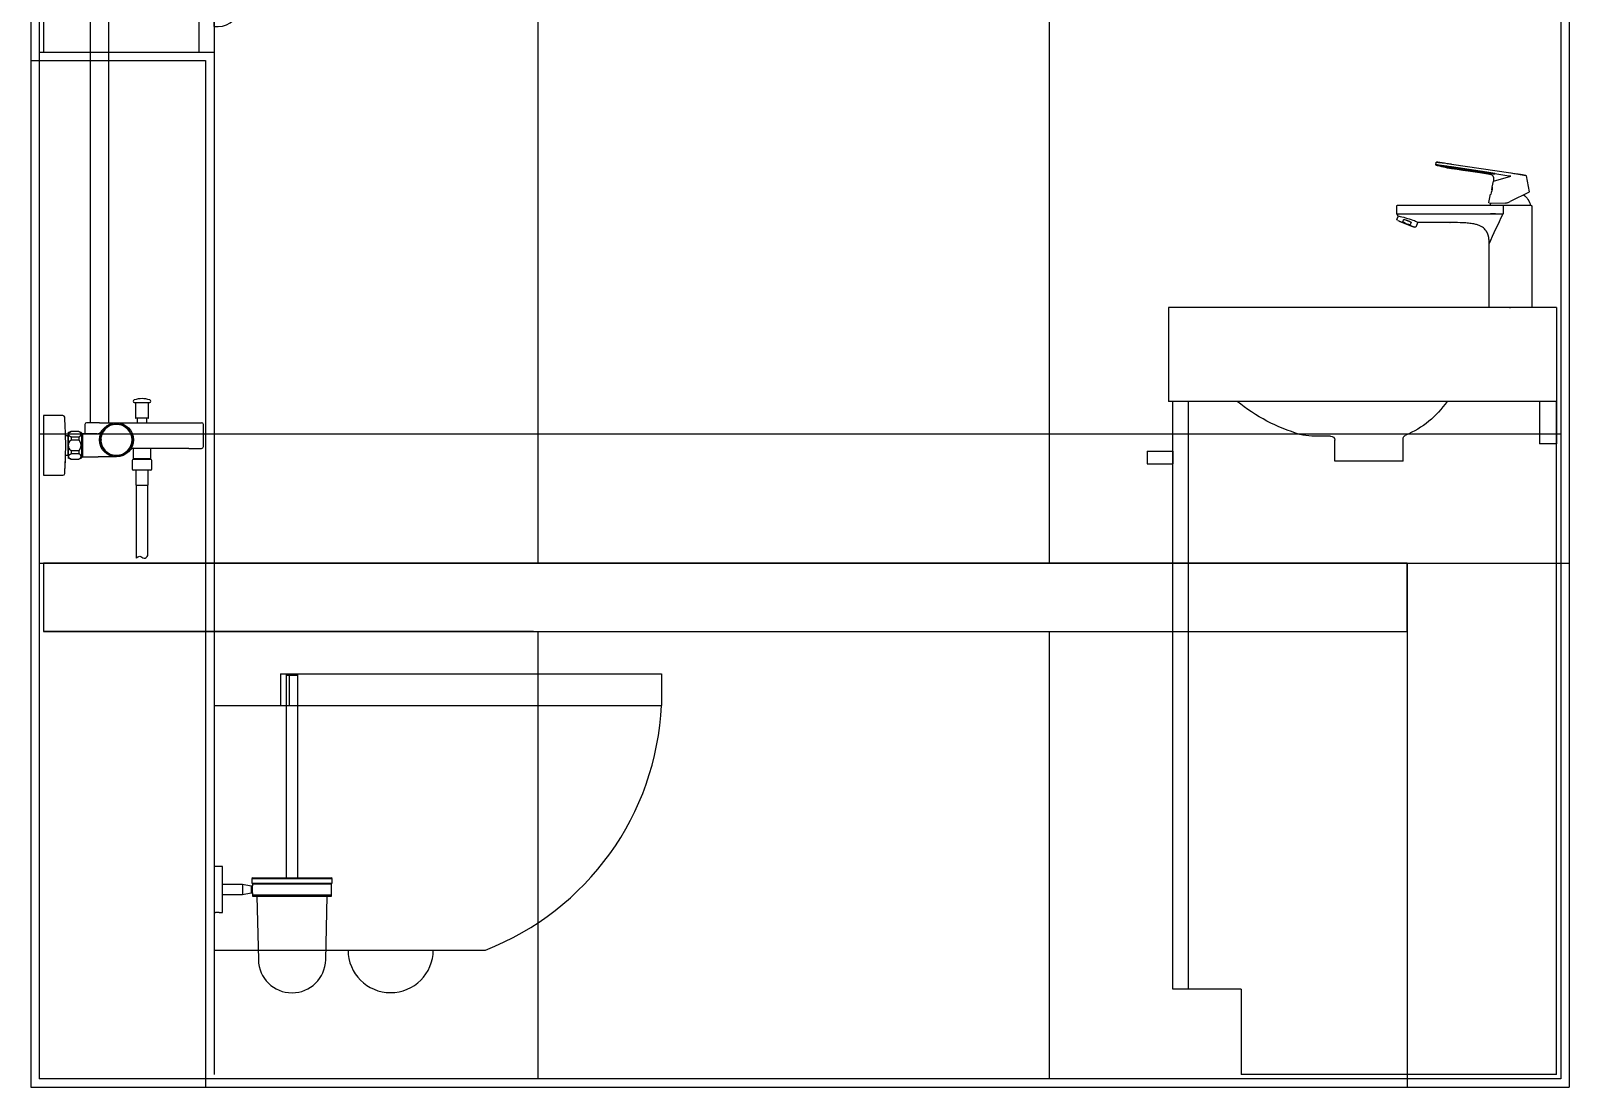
# Model space of a CAD drawing. Header units: millimetres. Extents: x 863 to 5283, y 810 to 2397.
# Drawn here: x 1717.1 to 1897.6, y 1242.2 to 1366.2 of the extents above; entities that cross this region are included whole.
import ezdxf

# ---------------------------------------------------------------- set-up
doc = ezdxf.new("R2010")
doc.units = ezdxf.units.MM
for name, color, linetype in [('Meble', 42, 'Continuous'), ('Płytki', 254, 'Continuous'), ('Wbudowane', 175, 'Continuous'), ('Ściany', 7, 'Continuous')]:
    doc.layers.add(name, color=color, linetype=linetype)

# ---------------------------------------------------------------- blocks, each defined once
blk = doc.blocks.new('Z$W@#17807')
for p, q in [((0, 257.2), (0, 0)), ((180.5, 257.2), (180.5, 0)), ((0, 0), (180.5, 0))]:
    blk.add_line(p, q)
blk = doc.blocks.new('Z$W@#8480')
for p, q in [((0, 18), (45.5, 18)), ((0, 18), (0, 2)), ((45.5, 18), (45.5, 7)), ((0, 7), (45.5, 7)), ((2, 7), (2, 2)), ((0, 2), (2, 2)), ((18, 0), (18, 2.59)), ((26, 0), (26, 2.43)), ((26.5, 2.93), (28.69, 2.93)), ((18, 0), (26, 0))]:
    blk.add_line(p, q)
for centre, radius, start, end in [((21.83, 13.07), 10.85, 214.0519, 247.561), ((24.2, 23.25), 20.97, 286.3325, 309.1944), ((17.5, 2.59), 0.5, 0, 67.561), ((26.5, 2.43), 0.5, 90, 180), ((28.69, 7.93), 5, 270, 286.3325)]:
    blk.add_arc(centre, radius, start, end)
blk = doc.blocks.new('Z$W@#7164')
for p, q in [((0, 79), (43.2, 79)), ((0, 0), (0, 79)), ((43.2, 79), (43.2, 10)), ((43.2, 79), (45, 79)), ((45, 10), (45, 79)), ((48, 73.17), (45, 73.17)), ((45, 73.17), (45, 71.67)), ((48, 73.17), (48, 71.67)), ((48, 71.67), (45, 71.67)), ((37, 10), (45, 10)), ((37, 10), (37, 0)), ((0, 0), (37, 0))]:
    blk.add_line(p, q)
blk = doc.blocks.new('Z$W@#27982')
for p, q in [((0, 3), (0, 2.5)), ((0, 3), (1, 3)), ((1, 3), (1, 2.5)), ((15, 3), (14, 3)), ((14, 3), (14, 2.5)), ((15, 3), (15, 2.5)), ((2.5, 1), (12.5, 1)), ((2.5, 0), (12.5, 0))]:
    blk.add_line(p, q)
for centre, radius, start, end in [((2.5, 2.5), 2.5, 180, 270), ((2.5, 2.5), 1.5, 180, 270), ((12.5, 2.5), 1.5, 270, 0), ((12.5, 2.5), 2.5, 270, 0)]:
    blk.add_arc(centre, radius, start, end)
blk = doc.blocks.new('Z$W@#11585')
for p, q in [((0, 134.2), (0, 0)), ((20, 134.2), (0, 134.2)), ((18.2, 134.2), (18.2, 0)), ((20, 134.2), (20, 0)), ((0, 0), (20, 0))]:
    blk.add_line(p, q)
at = {"rotation": 90}
blk.add_blockref('Z$W@#27982', (23, 3), dxfattribs=at)
blk = doc.blocks.new('Z$W@#1265')
for p, q in [((9.42, 16.86), (2.44, 15.82)), ((11.26, 16.78), (11.22, 17.04)), ((0.64, 15.47), (0.31, 13.6)), ((4.47, 14.83), (2.45, 15.42)), ((4.32, 15.69), (4.96, 15.64)), ((4.63, 14.14), (4.47, 14.83)), ((0.32, 13.57), (2.52, 12.47)), ((4.66, 14.1), (4.63, 14.11)), ((4.67, 13.82), (4.66, 14.1)), ((5.04, 12.34), (4.82, 13.31)), ((0, 11.95), (0, 0)), ((2.5, 12), (2.6, 12)), ((2.86, 12.3), (2.52, 12.47)), ((5.01, 12.3), (3.1, 12.25)), ((3.34, 12), (13.93, 12)), ((3.36, 11.95), (3.36, 11)), ((13.93, 12), (15.79, 12)), ((15.84, 11.01), (15.84, 11.95)), ((13.37, 10.02), (13.59, 9.46)), ((13.6, 9.45), (13.73, 9.44)), ((15.72, 10.24), (13.73, 9.44)), ((13.89, 9.5), (13.91, 9.47)), ((15.57, 10.14), (13.91, 9.47)), ((15.02, 10.37), (14.15, 10.02)), ((14.15, 10.02), (14.26, 9.73)), ((15.13, 10.09), (15.02, 10.37)), ((15.57, 10.14), (15.56, 10.18)), ((15.81, 10.36), (15.64, 10.77)), ((15.73, 10.24), (15.8, 10.34)), ((5, 0), (5, 7.5)), ((0, 0), (2.5, 0)), ((2.6, 0), (2.5, 0)), ((2.6, 0), (5, 0))]:
    blk.add_line(p, q)
for centre, radius, start, end in [((13.35, -8.06), 25.23, 95.0029, 98.9669), ((8.03, 26.54), 10.32, 277.7642, 288.0363), ((11.17, 17.03), 0.0477, 6.8413, 82.7273), ((11.21, 16.77), 0.05, 278.5666, 9.2949), ((0.69, 15.46), 0.05, 99.1993, 169.327), ((5.99, -9.36), 25.42, 98.0274, 102.0264), ((12.18, -34.2), 50.57, 98.955, 101.0995), ((-1.22, 47.28), 32.07, 276.5672, 279.9474), ((2.5, 11.36), 2.45, 129.2114, 164.8573), ((0.34, 13.6), 0.03, 170.4589, 243.5017), ((7.96, 14.45), 3.35, 185.4741, 200.0681), ((0.05, 11.95), 0.05, 90, 180), ((3.08, 12.75), 0.5, 243.5, 271.5), ((3.71, -691.56), 702.56, 89.95724, 90.02846), ((-67.66, -24.37), 79.34, 23.6825, 26.4738), ((10.85, -1071.31), 1082.33, 89.8369, 90.35007), ((10.61, 4291.4), 4280.41, 269.91465, 270.04441), ((2.5, 11.36), 2.45, 15.1427, 22.4699), ((5.01, 12.33), 0.03, 271.4986, 13.5227), ((14.76, -87.97), 98.99, 89.3737, 90.4787), ((14.72, 198.02), 187.03, 269.7579, 270.3406), ((14.66, 11.68), 1.36, 318.2195, 329.5764), ((15.79, 11.95), 0.0501, 0.0099, 92.7055), ((15.79, 11.01), 0.05, 329.9676, 0), ((14.63, 7.92), 2.45, 106.7651, 121.9085), ((13.61, 9.47), 0.015, 202, 262), ((13.73, 9.45), 0.015, 262, 292), ((19.21, -4.7), 15.87, 102.8713, 109.4289), ((15.71, 10.25), 0.015, 292, 322), ((15.79, 10.35), 0.015, 322, 22)]:
    blk.add_arc(centre, radius, start, end)
blk.add_ellipse((14.82, 9.6), major_axis=(1.11, 0.45), ratio=0.57735, start_param=1.16697, end_param=1.974622)
for points, degree, knots in [([(4.31, 15.75), (4.63, 15.8), (4.95, 15.84), (5.27, 15.89), (5.96, 15.99), (6.65, 16.1), (7.34, 16.2), (8.03, 16.3), (8.72, 16.41), (9.41, 16.51)], 3, [0, 0, 0, 0, 0.187157, 0.187157, 0.187157, 0.593578, 0.593578, 0.593578, 1, 1, 1, 1]), ([(9.42, 16.45), (8.8, 16.36), (8.18, 16.27), (7.55, 16.17), (7.01, 16.09), (6.48, 16.01), (5.94, 15.93), (5.4, 15.85), (4.86, 15.77), (4.32, 15.69)], 3, [0, 0, 0, 0, 0.366538, 0.366538, 0.366538, 0.683269, 0.683269, 0.683269, 1, 1, 1, 1]), ([(9.42, 16.82), (9.54, 16.83), (9.65, 16.85), (9.87, 16.89), (9.98, 16.9), (10.19, 16.94), (10.29, 16.95), (10.48, 16.98), (10.57, 16.99), (10.81, 17.03), (10.94, 17.05), (11.12, 17.07), (11.16, 17.08), (11.16, 17.08), (11.16, 17.08), (11.16, 17.08)], 3, [0, 0, 0, 0, 0.0625, 0.0625, 0.125, 0.125, 0.1875, 0.1875, 0.25, 0.25, 0.375, 0.375, 0.5, 0.5, 0.5012038, 0.5012038, 0.5012038, 0.5012038]), ([(9.42, 16.51), (9.66, 16.55), (9.9, 16.58), (10.24, 16.63), (10.34, 16.64), (10.54, 16.67), (10.64, 16.69), (10.89, 16.73), (11.03, 16.75), (11.21, 16.77), (11.26, 16.78), (11.26, 16.78), (11.26, 16.78), (11.26, 16.78)], 3, [0, 0, 0, 0, 0.125, 0.125, 0.1875, 0.1875, 0.25, 0.25, 0.375, 0.375, 0.5, 0.5, 0.5002542, 0.5002542, 0.5002542, 0.5002542]), ([(11.22, 16.72), (11.22, 16.72), (11.21, 16.72), (11.17, 16.72), (11.13, 16.71), (11.04, 16.7), (10.99, 16.69), (10.86, 16.67), (10.78, 16.66), (10.62, 16.63), (10.53, 16.62), (10.33, 16.59), (10.23, 16.57), (10.01, 16.54), (9.9, 16.52), (9.67, 16.49), (9.55, 16.47), (9.43, 16.46)], 3, [0.5015228, 0.5015228, 0.5015228, 0.5015228, 0.5625, 0.5625, 0.625, 0.625, 0.6875, 0.6875, 0.75, 0.75, 0.8125, 0.8125, 0.875, 0.875, 0.9375, 0.9375, 1, 1, 1, 1]), ([(0.68, 15.51), (0.68, 15.51), (0.69, 15.51), (0.74, 15.52), (0.77, 15.52), (0.86, 15.54), (0.91, 15.55), (1.04, 15.57), (1.11, 15.58), (1.28, 15.6), (1.37, 15.62), (1.55, 15.64), (1.66, 15.66), (1.98, 15.71), (2.2, 15.74), (2.43, 15.77)], 3, [0.5001941, 0.5001941, 0.5001941, 0.5001941, 0.5625, 0.5625, 0.625, 0.625, 0.6875, 0.6875, 0.75, 0.75, 0.8125, 0.8125, 0.875, 0.875, 1, 1, 1, 1]), ([(0.05, 12), (0.05, 12), (0.32, 12), (0.99, 12), (1.27, 12), (1.86, 12), (2.18, 12), (2.5, 12)], 3, [0, 0, 0, 0, 0.5, 0.5, 0.75, 0.75, 1, 1, 1, 1]), ([(2.6, 12), (2.7, 12), (2.79, 12), (2.88, 12), (2.98, 12), (3.16, 12), (3.34, 12)], 2, [0, 0, 0, 0.25, 0.25, 0.5, 0.5, 1, 1, 1]), ([(5, 7.5), (5, 8.24), (5, 8.93), (5.53, 9.6), (6.28, 10), (6.86, 10), (11.93, 10), (12.16, 10), (12.4, 10), (12.63, 10), (12.87, 10), (13.11, 10), (13.34, 10)], 6, [0, 0, 0, 0, 0, 0, 0, 0.955608, 0.955608, 0.955608, 0.955608, 0.955608, 0.955608, 1, 1, 1, 1, 1, 1, 1]), ([(14.26, 9.73), (14.26, 9.73), (14.27, 9.73), (14.27, 9.73), (14.27, 9.73), (14.28, 9.73), (14.28, 9.73), (14.29, 9.73)], 3, [0, 0, 0, 0, 0.25, 0.25, 0.5, 0.5, 1, 1, 1, 1]), ([(14.29, 9.73), (14.36, 9.74), (14.44, 9.76), (14.58, 9.8), (14.65, 9.82), (14.79, 9.88), (14.86, 9.91), (14.99, 9.98), (15.06, 10.02), (15.12, 10.07)], 3, [0, 0, 0, 0, 0.25, 0.25, 0.5, 0.5, 0.75, 0.75, 1, 1, 1, 1]), ([(15.12, 10.07), (15.12, 10.07), (15.13, 10.07), (15.13, 10.08), (15.13, 10.08), (15.13, 10.08), (15.13, 10.08), (15.13, 10.09)], 3, [0, 0, 0, 0, 0.5, 0.5, 0.75, 0.75, 1, 1, 1, 1])]:
    blk.add_open_spline(points, degree=degree, knots=knots)
for points, degree in [([(4.96, 15.64), (6.06, 15.81), (7.55, 16.03), (9.42, 16.31)], 3), ([(4.47, 14.83), (4.41, 15.09), (4.36, 15.33), (4.54, 15.58), (4.78, 15.62), (4.96, 15.64)], 5)]:
    blk.add_open_spline(points, degree=degree)
blk = doc.blocks.new('Z$W@#14502')
for p, q in [((5.45, 119.07), (5.45, 16.1)), ((7.65, 16.1), (7.65, 119.07)), ((10.64, 18.46), (12.46, 18.46)), ((10.79, 18.46), (10.79, 16.68)), ((12.31, 16.68), (12.31, 18.46)), ((0, 16.94), (0, 9.94)), ((2.28, 16.94), (0, 16.94)), ((0.38, 16.94), (0, 16.94)), ((12.26, 16.63), (10.84, 16.63)), ((11, 16.63), (10.99, 16.1)), ((12.11, 16.1), (12.1, 16.63)), ((0, 15.44), (0, 11.44)), ((2.58, 14.61), (2.85, 14.61)), ((2.86, 14.61), (2.85, 14.61)), ((2.86, 14.49), (2.86, 14.61)), ((2.86, 14.49), (2.86, 12.4)), ((2.86, 14.49), (2.87, 14.48)), ((2.87, 14.89), (2.87, 11.99)), ((4.12, 15.07), (3.22, 15.07)), ((3.22, 15.07), (3.22, 15.06)), ((4.12, 15.06), (3.22, 15.06)), ((4.12, 15.07), (4.12, 15.06)), ((4.47, 14.89), (4.47, 11.99)), ((4.48, 14.49), (4.47, 14.48)), ((4.48, 14.49), (4.48, 12.4)), ((4.55, 14.49), (4.48, 14.49)), ((4.55, 14.74), (4.55, 12.14)), ((6.29, 14.79), (4.6, 14.79)), ((4.85, 15.9), (4.85, 14.79)), ((6.55, 16.1), (5.05, 16.1)), ((6.55, 16.1), (17.05, 16.1)), ((6.67, 14.97), (6.68, 14.97)), ((6.81, 15.13), (6.68, 14.97)), ((6.81, 15.13), (7.02, 15.38)), ((6.93, 15.27), (6.93, 15.27)), ((7.02, 15.38), (7.02, 15.38)), ((17.05, 16.1), (18.55, 16.1)), ((18.75, 13.29), (18.75, 15.9)), ((3.22, 14.43), (4.12, 14.43)), ((3.22, 14.43), (3.22, 14.07)), ((4.12, 14.07), (3.22, 14.07)), ((3.22, 12.82), (4.12, 12.82)), ((3.22, 12.82), (3.22, 12.46)), ((4.12, 14.43), (4.12, 14.07)), ((4.12, 12.82), (4.12, 12.46)), ((10.11, 12.85), (10.11, 12.85)), ((10.5, 13.09), (10.5, 11.85)), ((17.05, 13.09), (10.55, 13.09)), ((12.6, 11.85), (12.6, 13.09)), ((17.05, 13.09), (18.55, 13.09)), ((2.58, 12.28), (2.85, 12.28)), ((2.86, 12.28), (2.85, 12.28)), ((2.87, 12.41), (2.86, 12.4)), ((2.86, 12.4), (2.86, 12.28)), ((4.12, 12.46), (3.22, 12.46)), ((3.22, 11.83), (4.12, 11.83)), ((3.22, 11.83), (3.22, 11.82)), ((3.22, 11.82), (4.12, 11.82)), ((4.12, 11.83), (4.12, 11.82)), ((4.47, 12.41), (4.48, 12.4)), ((4.48, 12.4), (4.55, 12.4)), ((4.6, 12.09), (6.4, 12.09)), ((8.55, 12.09), (6.41, 12.09)), ((10.4, 11.68), (10.4, 10.63)), ((12.61, 11.78), (10.49, 11.78)), ((10.5, 11.85), (10.5, 11.78)), ((12.6, 11.85), (10.5, 11.85)), ((10.62, 11.78), (10.62, 11.85)), ((12.48, 11.78), (12.48, 11.85)), ((12.6, 11.78), (12.6, 11.85)), ((12.7, 10.63), (12.7, 11.68)), ((0, 9.94), (2.28, 9.94)), ((12.6, 10.53), (10.5, 10.53)), ((10.82, 10.53), (10.82, 8.78)), ((12.29, 8.78), (12.29, 10.53)), ((10.82, 8.78), (12.29, 8.78)), ((10.86, 8.78), (10.86, 8.47)), ((10.86, 8.47), (10.86, 0.19)), ((12.24, 8.7), (12.24, 8.78)), ((12.24, 0.5), (12.24, 8.78))]:
    blk.add_line(p, q)
for radius in [2, 1.85]:
    blk.add_circle((8.55, 14.09), radius)
for centre, radius, start, end in [((10.68, 18.62), 0.16, 109.2373, 255.53), ((11.55, 16.13), 2.8, 70.7627, 109.2373), ((12.42, 18.62), 0.16, 284.47, 70.7627), ((2.28, 16.74), 0.2, 4.2243, 90), ((-42.4, 13.44), 45, 355.7757, 4.2243), ((10.84, 16.68), 0.05, 180, 270), ((12.26, 16.68), 0.05, 270, 0), ((3.48, 14.1), 1, 105.282, 127.8481), ((3.86, 14.1), 1, 52.1519, 74.718), ((4.6, 14.74), 0.05, 90, 180), ((5.05, 15.9), 0.2, 90, 180), ((8.55, 14.09), 1.83, 189.8182, 170.1818), ((-32.48, 48.11), 51.3, 320.1162, 320.2267), ((8.34, 14.35), 1.66, 124.994, 126.0535), ((8.55, 13.95), 2.14, 104.9254, 107.155), ((8.34, 15.85), 0.0862, 95.9522, 123.2758), ((8.76, 15.85), 0.0862, 56.7242, 83.764), ((10.28, 15), 0.05, 27.4865, 61.3214), ((8.55, 14.08), 2, 332.5136, 22.0042), ((18.55, 15.9), 0.2, 0, 90), ((7.25, 14.32), 0.514, 170.1894, 171.5736), ((6.76, 14.39), 0.02, 185.6537, 192.8917), ((5.48, 14.09), 1.3, 346.9849, 13.0151), ((6.76, 13.8), 0.02, 167.1086, 174.3585), ((7.25, 13.87), 0.514, 188.4264, 189.8106), ((10.28, 13.18), 0.05, 298.6786, 332.5135), ((10.56, 12.64), 0.455, 91.386, 120.8564), ((10.56, 12.64), 0.451, 120.9758, 120.9837), ((8.54, 14.09), 2.01, 359.5729, 0.5165), ((18.55, 13.29), 0.2, 270, 0), ((-42.4, 13.44), 45, 355.7757, 358.0782), ((3.48, 12.78), 1, 232.1519, 254.718), ((3.86, 12.78), 1, 285.282, 307.8481), ((4.6, 12.14), 0.05, 180, 270), ((6.41, 13.09), 1, 269.9274, 270), ((8.24, 12.36), 0.0857, 233.4367, 260.4731), ((8.86, 12.36), 0.0857, 279.7966, 306.5633), ((10.5, 11.68), 0.1, 95.7392, 180), ((12.6, 11.68), 0.1, 0, 84.2608), ((2.28, 10.14), 0.2, 270, 355.7757), ((10.5, 10.63), 0.1, 180, 270), ((12.6, 10.63), 0.1, 270, 0)]:
    blk.add_arc(centre, radius, start, end)
for points, knots in [([(3.22, 14.43), (3.2, 14.44), (3.17, 14.45), (3.13, 14.47), (3.11, 14.48), (3.09, 14.5), (3.08, 14.5), (3.06, 14.51), (3.06, 14.52), (3.05, 14.52), (3.05, 14.53), (3.03, 14.54), (3.02, 14.56), (3, 14.58), (2.99, 14.6), (2.97, 14.62), (2.97, 14.63), (2.96, 14.64), (2.96, 14.65), (2.95, 14.67), (2.95, 14.68), (2.94, 14.71), (2.94, 14.73), (2.94, 14.75), (2.94, 14.76), (2.94, 14.77), (2.94, 14.78), (2.95, 14.8), (2.95, 14.82), (2.96, 14.85), (2.97, 14.86), (2.98, 14.88), (2.99, 14.89), (2.99, 14.9), (3, 14.9), (3, 14.91), (3, 14.91), (3.02, 14.93), (3.03, 14.94), (3.06, 14.97), (3.08, 14.98), (3.1, 15), (3.1, 15), (3.11, 15), (3.12, 15.01), (3.13, 15.02), (3.14, 15.02), (3.17, 15.04), (3.2, 15.05), (3.22, 15.06)], [0, 0, 0, 0, 0.0625, 0.0625, 0.125, 0.125, 0.15625, 0.15625, 0.171875, 0.171875, 0.1875, 0.1875, 0.25, 0.25, 0.3125, 0.3125, 0.34375, 0.34375, 0.375, 0.375, 0.4375, 0.4375, 0.5, 0.5, 0.53125, 0.53125, 0.5625, 0.5625, 0.625, 0.625, 0.6875, 0.6875, 0.71875, 0.71875, 0.734375, 0.734375, 0.75, 0.75, 0.8125, 0.8125, 0.875, 0.875, 0.890625, 0.890625, 0.90625, 0.90625, 0.9375, 0.9375, 1, 1, 1, 1]), ([(4.12, 14.43), (4.14, 14.44), (4.17, 14.45), (4.21, 14.47), (4.23, 14.48), (4.25, 14.5), (4.26, 14.5), (4.28, 14.51), (4.28, 14.52), (4.29, 14.52), (4.29, 14.53), (4.31, 14.54), (4.32, 14.56), (4.34, 14.58), (4.35, 14.6), (4.37, 14.62), (4.37, 14.63), (4.38, 14.64), (4.38, 14.65), (4.39, 14.67), (4.39, 14.68), (4.4, 14.71), (4.4, 14.73), (4.4, 14.75), (4.4, 14.76), (4.4, 14.77), (4.4, 14.78), (4.39, 14.8), (4.39, 14.82), (4.38, 14.85), (4.37, 14.86), (4.36, 14.88), (4.35, 14.89), (4.35, 14.9), (4.34, 14.9), (4.34, 14.91), (4.34, 14.91), (4.32, 14.93), (4.31, 14.94), (4.28, 14.97), (4.26, 14.98), (4.24, 15), (4.24, 15), (4.23, 15), (4.22, 15.01), (4.21, 15.02), (4.2, 15.02), (4.17, 15.04), (4.14, 15.05), (4.12, 15.06)], [0, 0, 0, 0, 0.0625, 0.0625, 0.125, 0.125, 0.15625, 0.15625, 0.171875, 0.171875, 0.1875, 0.1875, 0.25, 0.25, 0.3125, 0.3125, 0.34375, 0.34375, 0.375, 0.375, 0.4375, 0.4375, 0.5, 0.5, 0.53125, 0.53125, 0.5625, 0.5625, 0.625, 0.625, 0.6875, 0.6875, 0.71875, 0.71875, 0.734375, 0.734375, 0.75, 0.75, 0.8125, 0.8125, 0.875, 0.875, 0.890625, 0.890625, 0.90625, 0.90625, 0.9375, 0.9375, 1, 1, 1, 1]), ([(6.29, 14.79), (6.33, 14.79), (6.37, 14.8), (6.44, 14.81), (6.47, 14.83), (6.54, 14.86), (6.57, 14.87), (6.63, 14.92), (6.65, 14.94), (6.68, 14.97)], [0, 0, 0, 0, 0.25, 0.25, 0.5, 0.5, 0.75, 0.75, 1, 1, 1, 1]), ([(3.22, 12.82), (3.21, 12.82), (3.21, 12.83), (3.2, 12.84), (3.19, 12.84), (3.17, 12.86), (3.16, 12.87), (3.14, 12.89), (3.13, 12.9), (3.12, 12.91), (3.11, 12.92), (3.1, 12.93), (3.1, 12.94), (3.08, 12.97), (3.06, 12.99), (3.03, 13.04), (3.02, 13.07), (3, 13.11), (3, 13.13), (2.99, 13.15), (2.99, 13.15), (2.98, 13.17), (2.98, 13.18), (2.97, 13.21), (2.96, 13.24), (2.95, 13.3), (2.95, 13.33), (2.94, 13.37), (2.94, 13.39), (2.94, 13.41), (2.94, 13.42), (2.94, 13.43), (2.94, 13.44), (2.94, 13.48), (2.94, 13.53), (2.95, 13.59), (2.96, 13.65), (2.97, 13.68), (2.98, 13.71), (2.98, 13.72), (2.99, 13.74), (2.99, 13.76), (3, 13.78), (3.02, 13.82), (3.03, 13.84), (3.06, 13.9), (3.08, 13.92), (3.1, 13.95), (3.1, 13.96), (3.11, 13.97), (3.12, 13.97), (3.13, 13.99), (3.14, 14), (3.17, 14.03), (3.2, 14.05), (3.22, 14.07)], [0, 0, 0, 0, 0.015625, 0.015625, 0.03125, 0.03125, 0.0625, 0.0625, 0.09375, 0.09375, 0.109375, 0.109375, 0.125, 0.125, 0.1875, 0.1875, 0.25, 0.25, 0.28125, 0.28125, 0.296875, 0.296875, 0.3125, 0.3125, 0.375, 0.375, 0.4375, 0.4375, 0.46875, 0.46875, 0.484375, 0.484375, 0.5, 0.5, 0.5625, 0.625, 0.625, 0.6875, 0.6875, 0.703125, 0.703125, 0.71875, 0.75, 0.75, 0.8125, 0.8125, 0.875, 0.875, 0.890625, 0.890625, 0.90625, 0.90625, 0.9375, 0.9375, 1, 1, 1, 1]), ([(4.12, 12.82), (4.13, 12.82), (4.13, 12.83), (4.14, 12.84), (4.15, 12.84), (4.17, 12.86), (4.18, 12.87), (4.2, 12.89), (4.21, 12.9), (4.22, 12.91), (4.23, 12.92), (4.24, 12.93), (4.24, 12.94), (4.26, 12.97), (4.28, 12.99), (4.31, 13.04), (4.32, 13.07), (4.34, 13.11), (4.34, 13.13), (4.35, 13.15), (4.35, 13.15), (4.36, 13.17), (4.36, 13.18), (4.37, 13.21), (4.38, 13.24), (4.39, 13.3), (4.39, 13.33), (4.4, 13.37), (4.4, 13.39), (4.4, 13.41), (4.4, 13.42), (4.4, 13.43), (4.4, 13.44), (4.4, 13.48), (4.4, 13.53), (4.39, 13.59), (4.38, 13.65), (4.37, 13.68), (4.36, 13.71), (4.36, 13.72), (4.35, 13.74), (4.35, 13.76), (4.34, 13.78), (4.32, 13.82), (4.31, 13.84), (4.28, 13.9), (4.26, 13.92), (4.24, 13.95), (4.24, 13.96), (4.23, 13.97), (4.22, 13.97), (4.21, 13.99), (4.2, 14), (4.17, 14.03), (4.14, 14.05), (4.12, 14.07)], [0, 0, 0, 0, 0.015625, 0.015625, 0.03125, 0.03125, 0.0625, 0.0625, 0.09375, 0.09375, 0.109375, 0.109375, 0.125, 0.125, 0.1875, 0.1875, 0.25, 0.25, 0.28125, 0.28125, 0.296875, 0.296875, 0.3125, 0.3125, 0.375, 0.375, 0.4375, 0.4375, 0.46875, 0.46875, 0.484375, 0.484375, 0.5, 0.5, 0.5625, 0.625, 0.625, 0.6875, 0.6875, 0.703125, 0.703125, 0.71875, 0.75, 0.75, 0.8125, 0.8125, 0.875, 0.875, 0.890625, 0.890625, 0.90625, 0.90625, 0.9375, 0.9375, 1, 1, 1, 1]), ([(6.74, 14.39), (6.74, 14.39), (6.74, 14.39), (6.74, 14.39), (6.74, 14.39), (6.74, 14.39), (6.74, 14.39), (6.74, 14.39)], [0, 0, 0, 0, 0.415236, 0.415236, 0.830471, 0.830471, 1, 1, 1, 1]), ([(6.74, 13.8), (6.74, 13.8), (6.74, 13.8), (6.74, 13.8), (6.74, 13.8), (6.74, 13.8), (6.74, 13.79), (6.74, 13.79)], [0, 0, 0, 0, 0.165817, 0.165817, 0.582909, 0.582909, 1, 1, 1, 1]), ([(3.22, 11.83), (3.2, 11.84), (3.17, 11.85), (3.13, 11.87), (3.11, 11.88), (3.09, 11.9), (3.08, 11.91), (3.06, 11.92), (3.06, 11.92), (3.05, 11.92), (3.05, 11.93), (3.03, 11.94), (3.02, 11.96), (3, 11.98), (2.99, 12), (2.97, 12.02), (2.97, 12.03), (2.96, 12.04), (2.96, 12.05), (2.95, 12.07), (2.95, 12.09), (2.94, 12.11), (2.94, 12.13), (2.94, 12.15), (2.94, 12.16), (2.94, 12.17), (2.94, 12.18), (2.95, 12.2), (2.95, 12.22), (2.96, 12.25), (2.97, 12.26), (2.98, 12.28), (2.99, 12.29), (2.99, 12.3), (3, 12.3), (3, 12.31), (3, 12.31), (3.02, 12.33), (3.03, 12.34), (3.06, 12.37), (3.08, 12.38), (3.1, 12.4), (3.1, 12.4), (3.11, 12.41), (3.12, 12.41), (3.13, 12.42), (3.14, 12.42), (3.17, 12.44), (3.2, 12.45), (3.22, 12.46)], [0, 0, 0, 0, 0.0625, 0.0625, 0.125, 0.125, 0.15625, 0.15625, 0.171875, 0.171875, 0.1875, 0.1875, 0.25, 0.25, 0.3125, 0.3125, 0.34375, 0.34375, 0.375, 0.375, 0.4375, 0.4375, 0.5, 0.5, 0.53125, 0.53125, 0.5625, 0.5625, 0.625, 0.625, 0.6875, 0.6875, 0.71875, 0.71875, 0.734375, 0.734375, 0.75, 0.75, 0.8125, 0.8125, 0.875, 0.875, 0.890625, 0.890625, 0.90625, 0.90625, 0.9375, 0.9375, 1, 1, 1, 1]), ([(4.12, 11.83), (4.14, 11.84), (4.17, 11.85), (4.21, 11.87), (4.23, 11.88), (4.25, 11.9), (4.26, 11.91), (4.28, 11.92), (4.28, 11.92), (4.29, 11.92), (4.29, 11.93), (4.31, 11.94), (4.32, 11.96), (4.34, 11.98), (4.35, 12), (4.37, 12.02), (4.37, 12.03), (4.38, 12.04), (4.38, 12.05), (4.39, 12.07), (4.39, 12.09), (4.4, 12.11), (4.4, 12.13), (4.4, 12.15), (4.4, 12.16), (4.4, 12.17), (4.4, 12.18), (4.39, 12.2), (4.39, 12.22), (4.38, 12.25), (4.37, 12.26), (4.36, 12.28), (4.35, 12.29), (4.35, 12.3), (4.34, 12.3), (4.34, 12.31), (4.34, 12.31), (4.32, 12.33), (4.31, 12.34), (4.28, 12.37), (4.26, 12.38), (4.24, 12.4), (4.24, 12.4), (4.23, 12.41), (4.22, 12.41), (4.21, 12.42), (4.2, 12.42), (4.17, 12.44), (4.14, 12.45), (4.12, 12.46)], [0, 0, 0, 0, 0.0625, 0.0625, 0.125, 0.125, 0.15625, 0.15625, 0.171875, 0.171875, 0.1875, 0.1875, 0.25, 0.25, 0.3125, 0.3125, 0.34375, 0.34375, 0.375, 0.375, 0.4375, 0.4375, 0.5, 0.5, 0.53125, 0.53125, 0.5625, 0.5625, 0.625, 0.625, 0.6875, 0.6875, 0.71875, 0.71875, 0.734375, 0.734375, 0.75, 0.75, 0.8125, 0.8125, 0.875, 0.875, 0.890625, 0.890625, 0.90625, 0.90625, 0.9375, 0.9375, 1, 1, 1, 1]), ([(10.86, 0.19), (10.99, 0.31), (11.3, 0.6), (11.79, 0), (12.11, 0.35), (12.24, 0.5)], [0, 0, 0, 0, 0.305452, 0.65711, 1, 1, 1, 1])]:
    blk.add_open_spline(points, degree=3, knots=knots)
blk.add_open_spline([(10.11, 12.85), (10.17, 12.92), (10.24, 12.98), (10.33, 13.03)], degree=3)
blk = doc.blocks.new('Z$W@#25658')
for p, q in [((7.8, 37.42), (52.5, 37.42)), ((7.8, 37.42), (7.8, 33.72)), ((8.8, 37.42), (8.8, 33.72)), ((52.5, 37.42), (52.5, 33.72)), ((0, 33.72), (52.5, 33.72)), ((0, 33.72), (0, 5)), ((0, 5), (31.84, 5))]:
    blk.add_line(p, q)
for centre, radius, start, end in [((20.07, 35.26), 32.47, 291.2612, 357.2869), ((20.72, 5), 5, 180, 0)]:
    blk.add_arc(centre, radius, start, end)
blk = doc.blocks.new('Z$W@#15583')
for p, q in [((0, 8), (160, 8)), ((0, 8), (0, 0)), ((160, 8), (160, 0)), ((0, 0), (160, 0))]:
    blk.add_line(p, q)
blk = doc.blocks.new('Z$W@#13630')
for p, q in [((8.45, 37.44), (9.85, 37.44)), ((8.45, 37.44), (8.45, 37.29)), ((8.45, 37.29), (9.85, 37.29)), ((8.45, 37.29), (8.45, 13.5)), ((8.45, 37.29), (9.85, 37.29)), ((9.85, 37.29), (9.85, 37.44)), ((9.85, 13.5), (9.85, 37.29)), ((0, 14.83), (0, 9.43)), ((0.95, 14.83), (0, 14.83)), ((1, 9.48), (1, 14.78)), ((3.34, 12.73), (1, 12.73)), ((3.34, 12.73), (3.34, 11.53)), ((4.35, 12.53), (3.34, 12.73)), ((4.57, 13.5), (4.45, 13.4)), ((4.45, 13.4), (13.85, 13.4)), ((4.45, 13.4), (4.45, 12.88)), ((4.45, 12.88), (13.85, 12.88)), ((4.5, 12.88), (4.5, 12.78)), ((4.5, 12.78), (13.8, 12.78)), ((4.5, 12.78), (4.5, 12.54)), ((4.5, 12.78), (13.8, 12.78)), ((4.57, 13.5), (13.73, 13.5)), ((13.85, 13.4), (13.73, 13.5)), ((13.8, 12.78), (13.8, 12.88)), ((13.8, 11.48), (13.8, 12.78)), ((13.85, 12.88), (13.85, 13.4)), ((1, 11.53), (3.34, 11.53)), ((3.34, 11.53), (4.35, 11.73)), ((4.35, 12.53), (4.35, 11.73)), ((4.5, 12.53), (4.35, 12.53)), ((4.35, 11.73), (4.5, 11.73)), ((4.5, 11.72), (4.5, 11.48)), ((4.5, 11.48), (13.8, 11.48)), ((4.5, 11.46), (13.8, 11.46)), ((4.5, 11.46), (4.5, 11.36)), ((4.5, 11.36), (13.8, 11.36)), ((4.7, 11.48), (4.7, 11.46)), ((5.03, 11.36), (5.2, 3.86)), ((13.1, 3.86), (13.27, 11.36)), ((13.6, 11.46), (13.6, 11.48)), ((13.8, 11.36), (13.8, 11.46)), ((0, 9.43), (0.17, 9.43)), ((0.59, 9.43), (0.95, 9.43))]:
    blk.add_line(p, q)
for centre, radius, start, end in [((0.95, 14.78), 0.05, 0, 90), ((-0.13, 12.13), 4.65, 354.9423, 5.0577), ((0.38, 6.74), 2.7, 85.5397, 94.4603), ((0.95, 9.48), 0.05, 270, 0), ((9.15, 3.95), 3.95, 181.2767, 270), ((9.15, 3.95), 3.95, 270, 358.7233)]:
    blk.add_arc(centre, radius, start, end)

msp = doc.modelspace()

# ---------------------------------------------------------------- linework, layer by layer
at = {"layer": 'Płytki'}
for p, q in [((1718.11, 1498.882), (1718.11, 1243.182)), ((1776.61, 1498.882), (1776.61, 1303.682)), ((1836.61, 1498.882), (1836.61, 1303.682)), ((1896.61, 1498.882), (1896.61, 1243.182)), ((1718.11, 1363.682), (1738.61, 1363.682)), ((1738.61, 1363.682), (1738.61, 1243.682)), ((1718.11, 1318.882), (1896.61, 1318.882)), ((1718.11, 1303.682), (1738.61, 1303.682)), ((1878.61, 1303.682), (1718.61, 1303.682)), ((1878.61, 1303.682), (1896.61, 1303.682)), ((1878.61, 1295.682), (1878.61, 1303.682)), ((1776.11, 1295.682), (1718.61, 1295.682)), ((1776.11, 1295.682), (1878.61, 1295.682)), ((1776.61, 1295.682), (1776.61, 1243.182)), ((1836.61, 1295.682), (1836.61, 1243.182)), ((1896.61, 1243.182), (1718.11, 1243.182))]:
    msp.add_line(p, q, dxfattribs=at)
at = {"layer": 'Ściany'}
for p, q in [((1717.11, 1362.682), (1737.61, 1362.682)), ((1737.61, 1362.682), (1737.61, 1242.182)), ((1717.11, 1323.861), (1717.11, 1242.182)), ((1878.61, 1303.682), (1897.61, 1303.682)), ((1878.61, 1302.682), (1878.61, 1242.182))]:
    msp.add_line(p, q, dxfattribs=at)

# ---------------------------------------------------------------- block references
at = {"layer": 'Meble'}
msp.add_blockref('Z$W@#11585', (1718.61, 1363.682), dxfattribs=at)
at = {"layer": 'Meble', "xscale": -0.9999999999999996}
msp.add_blockref('Z$W@#7164', (1896.11, 1243.682), dxfattribs=at)
at = {"layer": 'Wbudowane'}
for name, p in [('Z$W@#14502', (1718.61, 1304.079)), ('Z$W@#15583', (1718.61, 1295.682)), ('Z$W@#25658', (1738.61, 1253.283)), ('Z$W@#13630', (1738.61, 1253.266))]:
    msp.add_blockref(name, p, dxfattribs=at)
at = {"layer": 'Wbudowane', "xscale": -1}
for name, p in [('Z$W@#1265', (1893.21, 1333.682)), ('Z$W@#8480', (1896.11, 1315.682))]:
    msp.add_blockref(name, p, dxfattribs=at)
at = {"layer": 'Ściany'}
msp.add_blockref('Z$W@#17807', (1717.11, 1242.182), dxfattribs=at)

doc.saveas('drawing.dxf')
